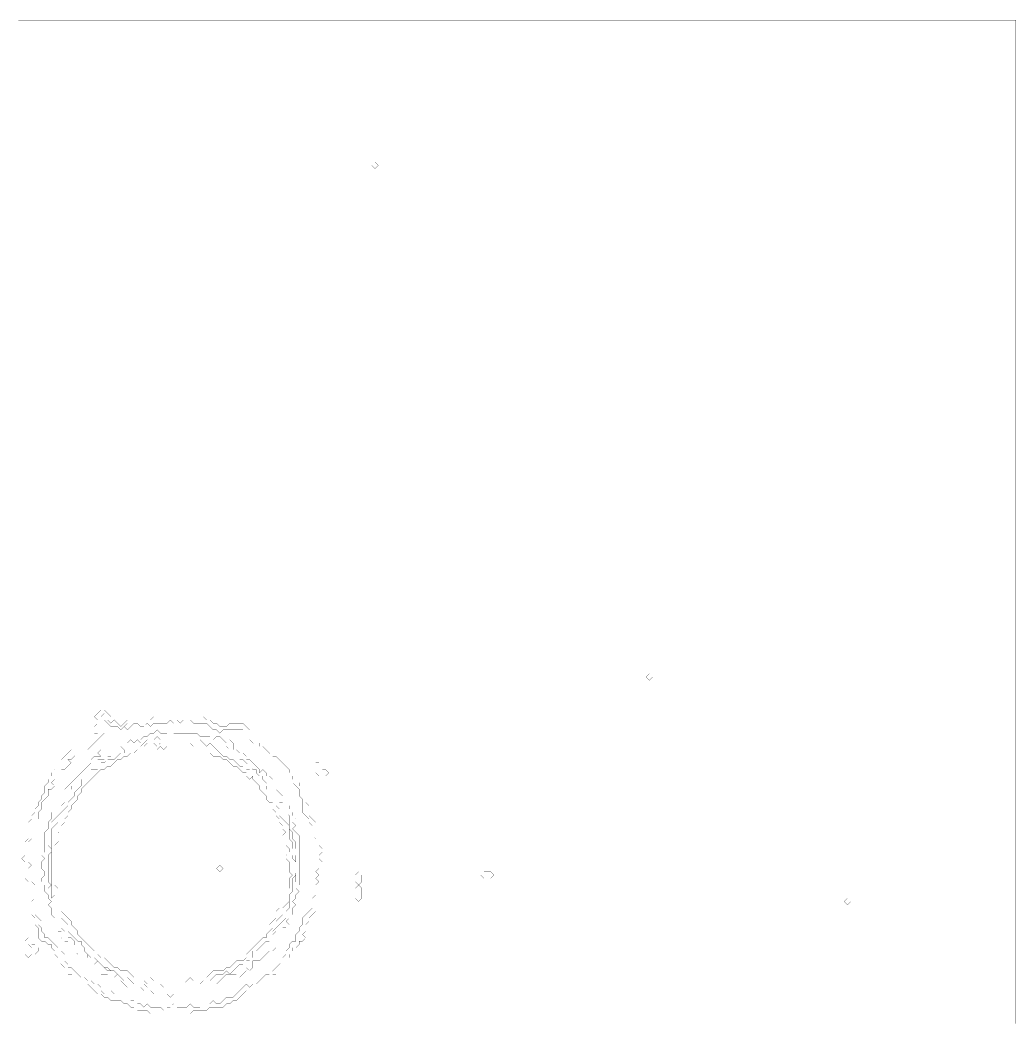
# Model space of a CAD drawing. Header units: metres. Extents: x 0 to 4914, y -4914 to 0.
# Drawn here: x 2014 to 4914, y -2918 to 0 of the extents above; entities that cross this region are included whole.
import ezdxf

# ---------------------------------------------------------------- set-up
doc = ezdxf.new("R2010")
doc.units = ezdxf.units.M
for name, color, linetype in [('conductor', 1, 'Continuous'), ('dielectric', 8, 'Continuous'), ('substrate', 5, 'Continuous')]:
    doc.layers.add(name, color=color, linetype=linetype)

msp = doc.modelspace()

# ---------------------------------------------------------------- linework, layer by layer
at = {"layer": 'conductor', "const_width": 0.5}
for points in [[(2259.6, -2019.2), (2250, -2028.8), (2250, -2038.4), (2250, -2048), (2250, -2057.7), (2250, -2067.3), (2259.6, -2076.9), (2250, -2086.5), (2240.3, -2096.1), (2230.7, -2105.7), (2221.1, -2115.4), (2211.5, -2125), (2201.9, -2125), (2192.3, -2125), (2182.7, -2134.6), (2173, -2144.2), (2163.4, -2153.8), (2153.8, -2153.8), (2163.4, -2163.4), (2153.8, -2173), (2144.2, -2182.7), (2134.6, -2182.7), (2125, -2192.3), (2115.4, -2201.9), (2115.4, -2211.5), (2105.7, -2221.1), (2115.4, -2230.7), (2105.7, -2240.3), (2096.1, -2240.3), (2096.1, -2250), (2096.1, -2259.6), (2086.5, -2269.2), (2076.9, -2278.8), (2076.9, -2288.4), (2076.9, -2298), (2067.3, -2307.7), (2067.3, -2317.3), (2067.3, -2326.9), (2057.7, -2336.5), (2057.7, -2346.1), (2048, -2355.7), (2048, -2365.3), (2048, -2375), (2048, -2384.6), (2038.4, -2394.2), (2038.4, -2403.8), (2038.4, -2413.4), (2038.4, -2423), (2038.4, -2432.7), (2038.4, -2442.3), (2038.4, -2451.9), (2048, -2461.5), (2038.4, -2471.1), (2048, -2480.7), (2048, -2490.3), (2048, -2500), (2048, -2509.6), (2057.7, -2519.2), (2057.7, -2528.8), (2057.7, -2538.4), (2057.7, -2548), (2057.7, -2557.7), (2048, -2567.3), (2048, -2576.9), (2057.7, -2586.5), (2057.7, -2596.1), (2057.7, -2605.7), (2067.3, -2615.3), (2076.9, -2625), (2067.3, -2634.6), (2076.9, -2644.2), (2076.9, -2653.8), (2086.5, -2663.4), (2086.5, -2673), (2096.1, -2673), (2105.7, -2682.7), (2115.4, -2692.3), (2125, -2701.9), (2125, -2711.5), (2134.6, -2711.5), (2144.2, -2721.1), (2144.2, -2730.7), (2144.2, -2740.3), (2153.8, -2750), (2153.8, -2759.6), (2163.4, -2759.6), (2173, -2769.2), (2182.7, -2778.8), (2192.3, -2788.4), (2201.9, -2788.4), (2211.5, -2798), (2221.1, -2798), (2230.7, -2807.6), (2240.3, -2807.6), (2250, -2817.3), (2250, -2826.9), (2259.6, -2836.5), (2269.2, -2836.5), (2278.8, -2826.9), (2288.4, -2836.5), (2298, -2836.5), (2307.7, -2836.5), (2317.3, -2836.5), (2326.9, -2846.1), (2336.5, -2855.7), (2346.1, -2855.7), (2355.7, -2865.3), (2365.3, -2865.3), (2375, -2875), (2384.6, -2865.3), (2394.2, -2875), (2403.8, -2875), (2413.4, -2875), (2423, -2875), (2432.7, -2884.6), (2442.3, -2875), (2451.9, -2875), (2461.5, -2865.3), (2471.1, -2875), (2480.7, -2875), (2490.3, -2875), (2500, -2875), (2509.6, -2865.3), (2519.2, -2875), (2528.8, -2875), (2538.4, -2875), (2548, -2865.3), (2557.7, -2875), (2567.3, -2865.3), (2576.9, -2855.7), (2586.5, -2865.3), (2596.1, -2865.3), (2605.7, -2855.7), (2615.3, -2846.1), (2625, -2846.1), (2634.6, -2846.1), (2644.2, -2836.5), (2653.8, -2826.9), (2663.4, -2817.3), (2673, -2807.6), (2682.7, -2817.3), (2692.3, -2807.6), (2701.9, -2807.6), (2711.5, -2798), (2721.1, -2788.4), (2730.7, -2778.8), (2740.3, -2778.8), (2750, -2769.2), (2759.6, -2759.6), (2769.2, -2750), (2778.8, -2740.3), (2778.8, -2730.7), (2788.4, -2721.1), (2788.4, -2711.5), (2798, -2701.9), (2798, -2692.3), (2807.6, -2682.7), (2817.3, -2682.7), (2817.3, -2673), (2817.3, -2663.4), (2826.9, -2653.8), (2826.9, -2644.2), (2836.5, -2634.6), (2836.5, -2625), (2836.5, -2615.3), (2846.1, -2605.7), (2855.7, -2596.1), (2865.3, -2586.5), (2865.3, -2576.9), (2865.3, -2567.3), (2865.3, -2557.7), (2875, -2548), (2875, -2538.4), (2875, -2528.8), (2875, -2519.2), (2884.6, -2509.6), (2875, -2500), (2884.6, -2490.3), (2875, -2480.7), (2884.6, -2471.1), (2875, -2461.5), (2875, -2451.9), (2875, -2442.3), (2875, -2432.7), (2875, -2423), (2875, -2413.4), (2875, -2403.8), (2875, -2394.2), (2875, -2384.6), (2865.3, -2375), (2865.3, -2365.3), (2865.3, -2355.7), (2865.3, -2346.1), (2855.7, -2336.5), (2855.7, -2326.9), (2846.1, -2317.3), (2836.5, -2307.7), (2836.5, -2298), (2836.5, -2288.4), (2836.5, -2278.8), (2836.5, -2269.2), (2826.9, -2259.6), (2826.9, -2250), (2826.9, -2240.3), (2817.3, -2230.7), (2807.6, -2221.1), (2798, -2211.5), (2788.4, -2201.9), (2788.4, -2192.3), (2778.8, -2182.7), (2769.2, -2173), (2759.6, -2163.4), (2750, -2153.8), (2740.3, -2144.2), (2730.7, -2134.6), (2721.1, -2125), (2711.5, -2125), (2701.9, -2115.4), (2692.3, -2105.7), (2682.7, -2096.1), (2673, -2086.5), (2673, -2076.9), (2663.4, -2067.3), (2653.8, -2067.3), (2644.2, -2067.3), (2634.6, -2067.3), (2625, -2067.3), (2615.3, -2067.3), (2605.7, -2067.3), (2596.1, -2076.9), (2586.5, -2067.3), (2576.9, -2067.3), (2567.3, -2057.7), (2557.7, -2048), (2548, -2048), (2538.4, -2048), (2528.8, -2048), (2519.2, -2048), (2509.6, -2038.4), (2500, -2038.4), (2490.3, -2038.4), (2480.7, -2048), (2471.1, -2038.4), (2461.5, -2048), (2451.9, -2038.4), (2442.3, -2048), (2432.7, -2048), (2423, -2048), (2413.4, -2048), (2403.8, -2048), (2394.2, -2057.7), (2384.6, -2048), (2375, -2057.7), (2365.3, -2057.7), (2355.7, -2048), (2346.1, -2048), (2336.5, -2057.7), (2326.9, -2048), (2317.3, -2057.7), (2307.7, -2067.3), (2298, -2057.7), (2288.4, -2057.7), (2278.8, -2057.7), (2269.2, -2048), (2259.6, -2038.4), (2259.6, -2028.8)], [(2403.8, -2076.9), (2413.4, -2067.3), (2423, -2076.9), (2432.7, -2076.9), (2442.3, -2076.9), (2451.9, -2067.3), (2461.5, -2076.9), (2471.1, -2076.9), (2480.7, -2076.9), (2490.3, -2076.9), (2500, -2076.9), (2509.6, -2076.9), (2519.2, -2076.9), (2528.8, -2076.9), (2538.4, -2086.5), (2548, -2086.5), (2557.7, -2086.5), (2567.3, -2086.5), (2576.9, -2096.1), (2586.5, -2105.7), (2576.9, -2096.1), (2586.5, -2086.5), (2596.1, -2086.5), (2605.7, -2096.1), (2615.3, -2105.7), (2625, -2096.1), (2634.6, -2105.7), (2634.6, -2115.4), (2634.6, -2125), (2644.2, -2125), (2653.8, -2134.6), (2663.4, -2134.6), (2673, -2144.2), (2673, -2153.8), (2682.7, -2153.8), (2692.3, -2163.4), (2701.9, -2173), (2711.5, -2182.7), (2711.5, -2192.3), (2721.1, -2182.7), (2730.7, -2192.3), (2730.7, -2201.9), (2740.3, -2201.9), (2750, -2211.5), (2750, -2221.1), (2750, -2230.7), (2759.6, -2240.3), (2769.2, -2250), (2778.8, -2259.6), (2778.8, -2269.2), (2788.4, -2278.8), (2798, -2288.4), (2798, -2298), (2807.6, -2307.7), (2807.6, -2317.3), (2817.3, -2326.9), (2807.6, -2336.5), (2817.3, -2346.1), (2807.6, -2355.7), (2817.3, -2365.3), (2826.9, -2375), (2826.9, -2384.6), (2826.9, -2394.2), (2826.9, -2403.8), (2826.9, -2413.4), (2826.9, -2423), (2826.9, -2432.7), (2826.9, -2442.3), (2826.9, -2451.9), (2826.9, -2461.5), (2826.9, -2471.1), (2826.9, -2480.7), (2826.9, -2490.3), (2826.9, -2500), (2826.9, -2509.6), (2826.9, -2519.2), (2817.3, -2528.8), (2826.9, -2538.4), (2817.3, -2548), (2817.3, -2557.7), (2807.6, -2567.3), (2817.3, -2576.9), (2807.6, -2586.5), (2807.6, -2596.1), (2807.6, -2605.7), (2798, -2615.3), (2788.4, -2625), (2798, -2634.6), (2788.4, -2644.2), (2778.8, -2644.2), (2778.8, -2653.8), (2769.2, -2663.4), (2759.6, -2673), (2759.6, -2682.7), (2759.6, -2692.3), (2759.6, -2701.9), (2750, -2711.5), (2740.3, -2711.5), (2730.7, -2721.1), (2721.1, -2730.7), (2711.5, -2740.3), (2701.9, -2740.3), (2692.3, -2740.3), (2692.3, -2750), (2692.3, -2759.6), (2682.7, -2769.2), (2673, -2759.6), (2673, -2769.2), (2663.4, -2778.8), (2653.8, -2788.4), (2644.2, -2788.4), (2634.6, -2788.4), (2625, -2798), (2615.3, -2798), (2605.7, -2807.6), (2596.1, -2817.3), (2586.5, -2826.9), (2576.9, -2826.9), (2567.3, -2826.9), (2557.7, -2826.9), (2548, -2826.9), (2538.4, -2826.9), (2528.8, -2826.9), (2519.2, -2826.9), (2509.6, -2826.9), (2500, -2826.9), (2490.3, -2826.9), (2480.7, -2826.9), (2471.1, -2826.9), (2461.5, -2826.9), (2461.5, -2836.5), (2451.9, -2846.1), (2442.3, -2836.5), (2432.7, -2836.5), (2423, -2836.5), (2413.4, -2836.5), (2403.8, -2836.5), (2394.2, -2826.9), (2384.6, -2826.9), (2375, -2826.9), (2365.3, -2817.3), (2355.7, -2817.3), (2346.1, -2817.3), (2336.5, -2817.3), (2326.9, -2817.3), (2317.3, -2807.6), (2307.7, -2798), (2298, -2807.6), (2288.4, -2798), (2278.8, -2788.4), (2269.2, -2778.8), (2259.6, -2778.8), (2250, -2778.8), (2240.3, -2769.2), (2230.7, -2759.6), (2221.1, -2750), (2211.5, -2740.3), (2201.9, -2730.7), (2192.3, -2721.1), (2182.7, -2721.1), (2173, -2711.5), (2163.4, -2701.9), (2153.8, -2692.3), (2153.8, -2682.7), (2144.2, -2682.7), (2134.6, -2673), (2134.6, -2663.4), (2134.6, -2653.8), (2125, -2653.8), (2115.4, -2644.2), (2115.4, -2634.6), (2115.4, -2625), (2115.4, -2615.3), (2105.7, -2605.7), (2105.7, -2596.1), (2105.7, -2586.5), (2096.1, -2576.9), (2105.7, -2567.3), (2096.1, -2557.7), (2096.1, -2548), (2086.5, -2538.4), (2086.5, -2528.8), (2086.5, -2519.2), (2076.9, -2509.6), (2076.9, -2500), (2086.5, -2490.3), (2086.5, -2480.7), (2076.9, -2471.1), (2076.9, -2461.5), (2076.9, -2451.9), (2086.5, -2442.3), (2076.9, -2432.7), (2086.5, -2423), (2086.5, -2413.4), (2086.5, -2403.8), (2086.5, -2394.2), (2086.5, -2384.6), (2086.5, -2375), (2086.5, -2365.3), (2096.1, -2355.7), (2096.1, -2346.1), (2096.1, -2336.5), (2105.7, -2326.9), (2105.7, -2317.3), (2105.7, -2307.7), (2115.4, -2298), (2125, -2288.4), (2125, -2278.8), (2125, -2269.2), (2134.6, -2259.6), (2144.2, -2250), (2144.2, -2240.3), (2153.8, -2230.7), (2163.4, -2221.1), (2173, -2211.5), (2182.7, -2201.9), (2192.3, -2192.3), (2201.9, -2182.7), (2211.5, -2173), (2221.1, -2163.4), (2221.1, -2153.8), (2230.7, -2144.2), (2240.3, -2144.2), (2250, -2144.2), (2240.3, -2134.6), (2250, -2125), (2259.6, -2125), (2269.2, -2125), (2278.8, -2125), (2288.4, -2115.4), (2298, -2105.7), (2307.7, -2105.7), (2317.3, -2105.7), (2326.9, -2105.7), (2336.5, -2096.1), (2346.1, -2105.7), (2355.7, -2096.1), (2365.3, -2105.7), (2365.3, -2096.1), (2375, -2086.5), (2384.6, -2086.5), (2394.2, -2076.9)], [(2317.3, -2057.7), (2326.9, -2048), (2336.5, -2057.7), (2326.9, -2067.3)], [(2423, -2115.4), (2413.4, -2125), (2403.8, -2125), (2394.2, -2125), (2384.6, -2125), (2375, -2125), (2365.3, -2125), (2355.7, -2125), (2346.1, -2134.6), (2336.5, -2134.6), (2326.9, -2144.2), (2317.3, -2144.2), (2307.7, -2153.8), (2298, -2153.8), (2288.4, -2163.4), (2278.8, -2173), (2269.2, -2173), (2259.6, -2182.7), (2250, -2182.7), (2240.3, -2192.3), (2230.7, -2201.9), (2221.1, -2211.5), (2211.5, -2221.1), (2201.9, -2230.7), (2192.3, -2240.3), (2192.3, -2250), (2182.7, -2259.6), (2182.7, -2269.2), (2173, -2278.8), (2163.4, -2288.4), (2163.4, -2298), (2153.8, -2307.7), (2153.8, -2317.3), (2144.2, -2326.9), (2144.2, -2336.5), (2134.6, -2346.1), (2134.6, -2355.7), (2125, -2365.3), (2134.6, -2375), (2134.6, -2384.6), (2125, -2394.2), (2115.4, -2403.8), (2115.4, -2413.4), (2115.4, -2423), (2115.4, -2432.7), (2115.4, -2442.3), (2115.4, -2451.9), (2115.4, -2461.5), (2115.4, -2471.1), (2115.4, -2480.7), (2115.4, -2490.3), (2115.4, -2500), (2115.4, -2509.6), (2115.4, -2519.2), (2125, -2528.8), (2125, -2538.4), (2125, -2548), (2125, -2557.7), (2125, -2567.3), (2134.6, -2576.9), (2134.6, -2586.5), (2134.6, -2596.1), (2144.2, -2605.7), (2153.8, -2615.3), (2163.4, -2625), (2163.4, -2634.6), (2173, -2644.2), (2182.7, -2653.8), (2182.7, -2663.4), (2192.3, -2673), (2201.9, -2682.7), (2211.5, -2692.3), (2221.1, -2701.9), (2230.7, -2711.5), (2230.7, -2721.1), (2240.3, -2721.1), (2250, -2730.7), (2259.6, -2730.7), (2269.2, -2740.3), (2278.8, -2750), (2288.4, -2759.6), (2298, -2759.6), (2307.7, -2769.2), (2317.3, -2769.2), (2326.9, -2769.2), (2336.5, -2778.8), (2346.1, -2788.4), (2355.7, -2788.4), (2365.3, -2788.4), (2375, -2788.4), (2384.6, -2788.4), (2394.2, -2788.4), (2403.8, -2798), (2413.4, -2798), (2423, -2798), (2432.7, -2798), (2442.3, -2798), (2451.9, -2798), (2461.5, -2798), (2471.1, -2798), (2480.7, -2798), (2490.3, -2807.6), (2500, -2798), (2509.6, -2788.4), (2519.2, -2798), (2528.8, -2798), (2538.4, -2788.4), (2548, -2788.4), (2557.7, -2788.4), (2567.3, -2778.8), (2576.9, -2769.2), (2586.5, -2769.2), (2596.1, -2769.2), (2605.7, -2769.2), (2615.3, -2759.6), (2625, -2759.6), (2634.6, -2750), (2644.2, -2740.3), (2653.8, -2740.3), (2663.4, -2740.3), (2673, -2730.7), (2673, -2721.1), (2682.7, -2711.5), (2692.3, -2701.9), (2701.9, -2692.3), (2711.5, -2682.7), (2721.1, -2673), (2730.7, -2673), (2730.7, -2663.4), (2740.3, -2653.8), (2750, -2644.2), (2740.3, -2634.6), (2750, -2625), (2759.6, -2615.3), (2759.6, -2605.7), (2759.6, -2596.1), (2769.2, -2586.5), (2769.2, -2576.9), (2778.8, -2567.3), (2778.8, -2557.7), (2788.4, -2548), (2788.4, -2538.4), (2798, -2528.8), (2798, -2519.2), (2798, -2509.6), (2798, -2500), (2807.6, -2490.3), (2798, -2480.7), (2798, -2471.1), (2798, -2461.5), (2798, -2451.9), (2788.4, -2442.3), (2788.4, -2432.7), (2798, -2423), (2798, -2413.4), (2788.4, -2403.8), (2788.4, -2394.2), (2788.4, -2384.6), (2778.8, -2375), (2788.4, -2365.3), (2778.8, -2355.7), (2778.8, -2346.1), (2769.2, -2336.5), (2769.2, -2326.9), (2759.6, -2317.3), (2759.6, -2307.7), (2750, -2298), (2750, -2288.4), (2750, -2278.8), (2740.3, -2278.8), (2730.7, -2269.2), (2730.7, -2259.6), (2721.1, -2250), (2711.5, -2240.3), (2711.5, -2230.7), (2701.9, -2221.1), (2692.3, -2211.5), (2692.3, -2201.9), (2682.7, -2211.5), (2673, -2201.9), (2673, -2192.3), (2663.4, -2192.3), (2653.8, -2182.7), (2644.2, -2173), (2634.6, -2173), (2625, -2163.4), (2615.3, -2153.8), (2605.7, -2153.8), (2596.1, -2144.2), (2586.5, -2144.2), (2576.9, -2144.2), (2567.3, -2134.6), (2557.7, -2134.6), (2548, -2134.6), (2538.4, -2134.6), (2528.8, -2134.6), (2519.2, -2125), (2509.6, -2125), (2500, -2125), (2490.3, -2115.4), (2480.7, -2115.4), (2471.1, -2115.4), (2461.5, -2115.4), (2451.9, -2115.4), (2442.3, -2115.4), (2432.7, -2125)], [(2586.5, -2471.1), (2596.1, -2461.5), (2605.7, -2471.1), (2596.1, -2480.7)], [(3374.9, -2490.3)], [(2038.4, -2673)], [(2038.4, -2692.3), (2048, -2701.9), (2048, -2711.5), (2048, -2701.9)]]:
    msp.add_lwpolyline(points, close=True, dxfattribs=at)
at = {"layer": 'dielectric', "const_width": 0.5}
msp.add_lwpolyline([(2038.4, -2673)], close=True, dxfattribs=at)
at = {"layer": 'substrate', "const_width": 0.5}
msp.add_lwpolyline([(4913.4, -2923), (4913.4, -2913.4), (4913.4, -2903.8), (4913.4, -2894.2), (4913.4, -2884.6), (4913.4, -2875), (4913.4, -2865.3), (4913.4, -2855.7), (4913.4, -2846.1), (4913.4, -2836.5), (4913.4, -2826.9), (4913.4, -2817.3), (4913.4, -2807.6), (4913.4, -2798), (4913.4, -2788.4), (4913.4, -2778.8), (4913.4, -2769.2), (4913.4, -2759.6), (4913.4, -2750), (4913.4, -2740.3), (4913.4, -2730.7), (4913.4, -2721.1), (4913.4, -2711.5), (4913.4, -2701.9), (4913.4, -2692.3), (4913.4, -2682.7), (4913.4, -2673), (4913.4, -2663.4), (4913.4, -2653.8), (4913.4, -2644.2), (4913.4, -2634.6), (4913.4, -2625), (4913.4, -2615.3), (4913.4, -2605.7), (4913.4, -2596.1), (4913.4, -2586.5), (4913.4, -2576.9), (4913.4, -2567.3), (4913.4, -2557.7), (4913.4, -2548), (4913.4, -2538.4), (4913.4, -2528.8), (4913.4, -2519.2), (4913.4, -2509.6), (4913.4, -2500), (4913.4, -2490.3), (4913.4, -2480.7), (4913.4, -2471.1), (4913.4, -2461.5), (4913.4, -2451.9), (4913.4, -2442.3), (4913.4, -2432.7), (4913.4, -2423), (4913.4, -2413.4), (4913.4, -2403.8), (4913.4, -2394.2), (4913.4, -2384.6), (4913.4, -2375), (4913.4, -2365.3), (4913.4, -2355.7), (4913.4, -2346.1), (4913.4, -2336.5), (4913.4, -2326.9), (4913.4, -2317.3), (4913.4, -2307.7), (4913.4, -2298), (4913.4, -2288.4), (4913.4, -2278.8), (4913.4, -2269.2), (4913.4, -2259.6), (4913.4, -2250), (4913.4, -2240.3), (4913.4, -2230.7), (4913.4, -2221.1), (4913.4, -2211.5), (4913.4, -2201.9), (4913.4, -2192.3), (4913.4, -2182.7), (4913.4, -2173), (4913.4, -2163.4), (4913.4, -2153.8), (4913.4, -2144.2), (4913.4, -2134.6), (4913.4, -2125), (4913.4, -2115.4), (4913.4, -2105.7), (4913.4, -2096.1), (4913.4, -2086.5), (4913.4, -2076.9), (4913.4, -2067.3), (4913.4, -2057.7), (4913.4, -2048), (4913.4, -2038.4), (4913.4, -2028.8), (4913.4, -2019.2), (4913.4, -2009.6), (4913.4, -2000), (4913.4, -1990.4), (4913.4, -1980.7), (4913.4, -1971.1), (4913.4, -1961.5), (4913.4, -1951.9), (4913.4, -1942.3), (4913.4, -1932.7), (4913.4, -1923), (4913.4, -1913.4), (4913.4, -1903.8), (4913.4, -1894.2), (4913.4, -1884.6), (4913.4, -1875), (4913.4, -1865.4), (4913.4, -1855.7), (4913.4, -1846.1), (4913.4, -1836.5), (4913.4, -1826.9), (4913.4, -1817.3), (4913.4, -1807.7), (4913.4, -1798), (4913.4, -1788.4), (4913.4, -1778.8), (4913.4, -1769.2), (4913.4, -1759.6), (4913.4, -1750), (4913.4, -1740.4), (4913.4, -1730.7), (4913.4, -1721.1), (4913.4, -1711.5), (4913.4, -1701.9), (4913.4, -1692.3), (4913.4, -1682.7), (4913.4, -1673.1), (4913.4, -1663.4), (4913.4, -1653.8), (4913.4, -1644.2), (4913.4, -1634.6), (4913.4, -1625), (4913.4, -1615.4), (4913.4, -1605.7), (4913.4, -1596.1), (4913.4, -1586.5), (4913.4, -1576.9), (4913.4, -1567.3), (4913.4, -1557.7), (4913.4, -1548.1), (4913.4, -1538.4), (4913.4, -1528.8), (4913.4, -1519.2), (4913.4, -1509.6), (4913.4, -1500), (4913.4, -1490.4), (4913.4, -1480.7), (4913.4, -1471.1), (4913.4, -1461.5), (4913.4, -1451.9), (4913.4, -1442.3), (4913.4, -1432.7), (4913.4, -1423.1), (4913.4, -1413.4), (4913.4, -1403.8), (4913.4, -1394.2), (4913.4, -1384.6), (4913.4, -1375), (4913.4, -1365.4), (4913.4, -1355.7), (4913.4, -1346.1), (4913.4, -1336.5), (4913.4, -1326.9), (4913.4, -1317.3), (4913.4, -1307.7), (4913.4, -1298.1), (4913.4, -1288.4), (4913.4, -1278.8), (4913.4, -1269.2), (4913.4, -1259.6), (4913.4, -1250), (4913.4, -1240.4), (4913.4, -1230.8), (4913.4, -1221.1), (4913.4, -1211.5), (4913.4, -1201.9), (4913.4, -1192.3), (4913.4, -1182.7), (4913.4, -1173.1), (4913.4, -1163.4), (4913.4, -1153.8), (4913.4, -1144.2), (4913.4, -1134.6), (4913.4, -1125), (4913.4, -1115.4), (4913.4, -1105.8), (4913.4, -1096.1), (4913.4, -1086.5), (4913.4, -1076.9), (4913.4, -1067.3), (4913.4, -1057.7), (4913.4, -1048.1), (4913.4, -1038.4), (4913.4, -1028.8), (4913.4, -1019.2), (4913.4, -1009.6), (4913.4, -1000), (4913.4, -990.4), (4913.4, -980.8), (4913.4, -971.1), (4913.4, -961.5), (4913.4, -951.9), (4913.4, -942.3), (4913.4, -932.7), (4913.4, -923.1), (4913.4, -913.4), (4913.4, -903.8), (4913.4, -894.2), (4913.4, -884.6), (4913.4, -875), (4913.4, -865.4), (4913.4, -855.8), (4913.4, -846.1), (4913.4, -836.5), (4913.4, -826.9), (4913.4, -817.3), (4913.4, -807.7), (4913.4, -798.1), (4913.4, -788.4), (4913.4, -778.8), (4913.4, -769.2), (4913.4, -759.6), (4913.4, -750), (4913.4, -740.4), (4913.4, -730.8), (4913.4, -721.1), (4913.4, -711.5), (4913.4, -701.9), (4913.4, -692.3), (4913.4, -682.7), (4913.4, -673.1), (4913.4, -663.5), (4913.4, -653.8), (4913.4, -644.2), (4913.4, -634.6), (4913.4, -625), (4913.4, -615.4), (4913.4, -605.8), (4913.4, -596.1), (4913.4, -586.5), (4913.4, -576.9), (4913.4, -567.3), (4913.4, -557.7), (4913.4, -548.1), (4913.4, -538.5), (4913.4, -528.8), (4913.4, -519.2), (4913.4, -509.6), (4913.4, -500), (4913.4, -490.4), (4913.4, -480.8), (4913.4, -471.1), (4913.4, -461.5), (4913.4, -451.9), (4913.4, -442.3), (4913.4, -432.7), (4913.4, -423.1), (4913.4, -413.5), (4913.4, -403.8), (4913.4, -394.2), (4913.4, -384.6), (4913.4, -375), (4913.4, -365.4), (4913.4, -355.8), (4913.4, -346.1), (4913.4, -336.5), (4913.4, -326.9), (4913.4, -317.3), (4913.4, -307.7), (4913.4, -298.1), (4913.4, -288.5), (4913.4, -278.8), (4913.4, -269.2), (4913.4, -259.6), (4913.4, -250), (4913.4, -240.4), (4913.4, -230.8), (4913.4, -221.2), (4913.4, -211.5), (4913.4, -201.9), (4913.4, -192.3), (4913.4, -182.7), (4913.4, -173.1), (4913.4, -163.5), (4913.4, -153.8), (4913.4, -144.2), (4913.4, -134.6), (4913.4, -125), (4913.4, -115.4), (4913.4, -105.8), (4913.4, -96.2), (4913.4, -86.5), (4913.4, -76.9), (4913.4, -67.3), (4913.4, -57.7), (4913.4, -48.1), (4913.4, -38.5), (4913.4, -28.8), (4913.4, -19.2), (4913.4, -9.6), (4913.4, 0), (4903.8, 0), (4894.2, 0), (4884.5, 0), (4874.9, 0), (4865.3, 0), (4855.7, 0), (4846.1, 0), (4836.5, 0), (4826.8, 0), (4817.2, 0), (4807.6, 0), (4798, 0), (4788.4, 0), (4778.8, 0), (4769.2, 0), (4759.5, 0), (4749.9, 0), (4740.3, 0), (4730.7, 0), (4721.1, 0), (4711.5, 0), (4701.8, 0), (4692.2, 0), (4682.6, 0), (4673, 0), (4663.4, 0), (4653.8, 0), (4644.2, 0), (4634.5, 0), (4624.9, 0), (4615.3, 0), (4605.7, 0), (4596.1, 0), (4586.5, 0), (4576.9, 0), (4567.2, 0), (4557.6, 0), (4548, 0), (4538.4, 0), (4528.8, 0), (4519.2, 0), (4509.5, 0), (4499.9, 0), (4490.3, 0), (4480.7, 0), (4471.1, 0), (4461.5, 0), (4451.9, 0), (4442.2, 0), (4432.6, 0), (4423, 0), (4413.4, 0), (4403.8, 0), (4394.2, 0), (4384.5, 0), (4374.9, 0), (4365.3, 0), (4355.7, 0), (4346.1, 0), (4336.5, 0), (4326.9, 0), (4317.2, 0), (4307.6, 0), (4298, 0), (4288.4, 0), (4278.8, 0), (4269.2, 0), (4259.5, 0), (4249.9, 0), (4240.3, 0), (4230.7, 0), (4221.1, 0), (4211.5, 0), (4201.9, 0), (4192.2, 0), (4182.6, 0), (4173, 0), (4163.4, 0), (4153.8, 0), (4144.2, 0), (4134.6, 0), (4124.9, 0), (4115.3, 0), (4105.7, 0), (4096.1, 0), (4086.5, 0), (4076.9, 0), (4067.2, 0), (4057.6, 0), (4048, 0), (4038.4, 0), (4028.8, 0), (4019.2, 0), (4009.6, 0), (3999.9, 0), (3990.3, 0), (3980.7, 0), (3971.1, 0), (3961.5, 0), (3951.9, 0), (3942.2, 0), (3932.6, 0), (3923, 0), (3913.4, 0), (3903.8, 0), (3894.2, 0), (3884.6, 0), (3874.9, 0), (3865.3, 0), (3855.7, 0), (3846.1, 0), (3836.5, 0), (3826.9, 0), (3817.2, 0), (3807.6, 0), (3798, 0), (3788.4, 0), (3778.8, 0), (3769.2, 0), (3759.6, 0), (3749.9, 0), (3740.3, 0), (3730.7, 0), (3721.1, 0), (3711.5, 0), (3701.9, 0), (3692.2, 0), (3682.6, 0), (3673, 0), (3663.4, 0), (3653.8, 0), (3644.2, 0), (3634.6, 0), (3624.9, 0), (3615.3, 0), (3605.7, 0), (3596.1, 0), (3586.5, 0), (3576.9, 0), (3567.3, 0), (3557.6, 0), (3548, 0), (3538.4, 0), (3528.8, 0), (3519.2, 0), (3509.6, 0), (3499.9, 0), (3490.3, 0), (3480.7, 0), (3471.1, 0), (3461.5, 0), (3451.9, 0), (3442.3, 0), (3432.6, 0), (3423, 0), (3413.4, 0), (3403.8, 0), (3394.2, 0), (3384.6, 0), (3374.9, 0), (3365.3, 0), (3355.7, 0), (3346.1, 0), (3336.5, 0), (3326.9, 0), (3317.3, 0), (3307.6, 0), (3298, 0), (3288.4, 0), (3278.8, 0), (3269.2, 0), (3259.6, 0), (3249.9, 0), (3240.3, 0), (3230.7, 0), (3221.1, 0), (3211.5, 0), (3201.9, 0), (3192.3, 0), (3182.6, 0), (3173, 0), (3163.4, 0), (3153.8, 0), (3144.2, 0), (3134.6, 0), (3125, 0), (3115.3, 0), (3105.7, 0), (3096.1, 0), (3086.5, 0), (3076.9, 0), (3067.3, 0), (3057.6, 0), (3048, 0), (3038.4, 0), (3028.8, 0), (3019.2, 0), (3009.6, 0), (3000, 0), (2990.3, 0), (2980.7, 0), (2971.1, 0), (2961.5, 0), (2951.9, 0), (2942.3, 0), (2932.6, 0), (2923, 0), (2913.4, 0), (2903.8, 0), (2894.2, 0), (2884.6, 0), (2875, 0), (2865.3, 0), (2855.7, 0), (2846.1, 0), (2836.5, 0), (2826.9, 0), (2817.3, 0), (2807.6, 0), (2798, 0), (2788.4, 0), (2778.8, 0), (2769.2, 0), (2759.6, 0), (2750, 0), (2740.3, 0), (2730.7, 0), (2721.1, 0), (2711.5, 0), (2701.9, 0), (2692.3, 0), (2682.7, 0), (2673, 0), (2663.4, 0), (2653.8, 0), (2644.2, 0), (2634.6, 0), (2625, 0), (2615.3, 0), (2605.7, 0), (2596.1, 0), (2586.5, 0), (2576.9, 0), (2567.3, 0), (2557.7, 0), (2548, 0), (2538.4, 0), (2528.8, 0), (2519.2, 0), (2509.6, 0), (2500, 0), (2490.3, 0), (2480.7, 0), (2471.1, 0), (2461.5, 0), (2451.9, 0), (2442.3, 0), (2432.7, 0), (2423, 0), (2413.4, 0), (2403.8, 0), (2394.2, 0), (2384.6, 0), (2375, 0), (2365.3, 0), (2355.7, 0), (2346.1, 0), (2336.5, 0), (2326.9, 0), (2317.3, 0), (2307.7, 0), (2298, 0), (2288.4, 0), (2278.8, 0), (2269.2, 0), (2259.6, 0), (2250, 0), (2240.3, 0), (2230.7, 0), (2221.1, 0), (2211.5, 0), (2201.9, 0), (2192.3, 0), (2182.7, 0), (2173, 0), (2163.4, 0), (2153.8, 0), (2144.2, 0), (2134.6, 0), (2125, 0), (2115.4, 0), (2105.7, 0), (2096.1, 0), (2086.5, 0), (2076.9, 0), (2067.3, 0), (2057.7, 0), (2048, 0), (2038.4, 0), (2028.8, 0), (2019.2, 0), (2009.6, 0)], dxfattribs=at)
for points in [[(3038.4, -423.1), (3048, -413.5), (3057.6, -423.1), (3048, -432.7)], [(3836.5, -1913.4), (3846.1, -1903.8), (3855.7, -1913.4), (3846.1, -1923)], [(2240.3, -2019.2), (2250, -2009.6), (2259.6, -2009.6), (2269.2, -2019.2), (2278.8, -2028.8), (2269.2, -2038.4), (2278.8, -2048), (2288.4, -2038.4), (2298, -2048), (2307.7, -2057.7), (2317.3, -2048), (2326.9, -2038.4), (2336.5, -2038.4), (2346.1, -2038.4), (2355.7, -2038.4), (2365.3, -2038.4), (2375, -2038.4), (2384.6, -2038.4), (2394.2, -2038.4), (2403.8, -2028.8), (2413.4, -2028.8), (2423, -2028.8), (2432.7, -2028.8), (2442.3, -2028.8), (2451.9, -2028.8), (2461.5, -2028.8), (2471.1, -2028.8), (2480.7, -2028.8), (2490.3, -2028.8), (2500, -2028.8), (2509.6, -2028.8), (2519.2, -2028.8), (2528.8, -2028.8), (2538.4, -2028.8), (2548, -2028.8), (2557.7, -2038.4), (2567.3, -2038.4), (2576.9, -2048), (2586.5, -2048), (2596.1, -2057.7), (2605.7, -2057.7), (2615.3, -2057.7), (2625, -2048), (2634.6, -2048), (2644.2, -2048), (2653.8, -2048), (2663.4, -2048), (2673, -2057.7), (2682.7, -2067.3), (2682.7, -2076.9), (2692.3, -2086.5), (2701.9, -2096.1), (2711.5, -2105.7), (2711.5, -2115.4), (2721.1, -2115.4), (2730.7, -2125), (2740.3, -2134.6), (2750, -2144.2), (2759.6, -2144.2), (2769.2, -2153.8), (2778.8, -2163.4), (2788.4, -2173), (2798, -2182.7), (2798, -2192.3), (2807.6, -2201.9), (2807.6, -2211.5), (2817.3, -2211.5), (2826.9, -2221.1), (2826.9, -2230.7), (2836.5, -2240.3), (2846.1, -2250), (2846.1, -2259.6), (2846.1, -2269.2), (2846.1, -2278.8), (2855.7, -2288.4), (2855.7, -2298), (2855.7, -2307.7), (2855.7, -2317.3), (2865.3, -2326.9), (2875, -2336.5), (2875, -2346.1), (2875, -2355.7), (2884.6, -2365.3), (2884.6, -2375), (2884.6, -2384.6), (2884.6, -2394.2), (2884.6, -2403.8), (2894.2, -2413.4), (2894.2, -2423), (2884.6, -2432.7), (2884.6, -2442.3), (2894.2, -2451.9), (2894.2, -2461.5), (2894.2, -2471.1), (2894.2, -2480.7), (2894.2, -2490.3), (2894.2, -2500), (2894.2, -2509.6), (2894.2, -2519.2), (2894.2, -2528.8), (2894.2, -2538.4), (2884.6, -2548), (2884.6, -2557.7), (2884.6, -2567.3), (2875, -2576.9), (2875, -2586.5), (2875, -2596.1), (2865.3, -2605.7), (2855.7, -2615.3), (2855.7, -2625), (2846.1, -2634.6), (2846.1, -2644.2), (2846.1, -2653.8), (2836.5, -2663.4), (2846.1, -2673), (2836.5, -2682.7), (2826.9, -2682.7), (2826.9, -2692.3), (2817.3, -2701.9), (2807.6, -2701.9), (2807.6, -2711.5), (2798, -2721.1), (2798, -2730.7), (2788.4, -2740.3), (2788.4, -2750), (2778.8, -2759.6), (2769.2, -2769.2), (2759.6, -2778.8), (2750, -2778.8), (2740.3, -2788.4), (2730.7, -2798), (2721.1, -2798), (2711.5, -2807.6), (2701.9, -2817.3), (2692.3, -2826.9), (2682.7, -2826.9), (2673, -2826.9), (2663.4, -2836.5), (2653.8, -2846.1), (2644.2, -2855.7), (2634.6, -2855.7), (2625, -2865.3), (2615.3, -2865.3), (2605.7, -2875), (2596.1, -2875), (2586.5, -2875), (2576.9, -2875), (2567.3, -2875), (2557.7, -2884.6), (2548, -2884.6), (2538.4, -2884.6), (2528.8, -2884.6), (2519.2, -2884.6), (2509.6, -2894.2), (2500, -2894.2), (2490.3, -2894.2), (2480.7, -2894.2), (2471.1, -2894.2), (2461.5, -2894.2), (2451.9, -2894.2), (2442.3, -2894.2), (2432.7, -2894.2), (2423, -2894.2), (2413.4, -2894.2), (2403.8, -2894.2), (2394.2, -2894.2), (2384.6, -2884.6), (2375, -2884.6), (2365.3, -2884.6), (2355.7, -2884.6), (2346.1, -2875), (2336.5, -2875), (2326.9, -2865.3), (2317.3, -2865.3), (2307.7, -2855.7), (2298, -2855.7), (2288.4, -2855.7), (2278.8, -2855.7), (2269.2, -2846.1), (2259.6, -2846.1), (2250, -2836.5), (2240.3, -2836.5), (2230.7, -2826.9), (2221.1, -2817.3), (2211.5, -2807.6), (2201.9, -2807.6), (2192.3, -2798), (2182.7, -2798), (2173, -2788.4), (2163.4, -2778.8), (2153.8, -2778.8), (2144.2, -2769.2), (2144.2, -2759.6), (2134.6, -2750), (2125, -2740.3), (2125, -2730.7), (2115.4, -2721.1), (2115.4, -2711.5), (2105.7, -2701.9), (2105.7, -2692.3), (2096.1, -2692.3), (2086.5, -2682.7), (2076.9, -2682.7), (2067.3, -2673), (2067.3, -2663.4), (2067.3, -2653.8), (2067.3, -2644.2), (2057.7, -2634.6), (2057.7, -2625), (2057.7, -2615.3), (2048, -2605.7), (2048, -2596.1), (2038.4, -2586.5), (2038.4, -2576.9), (2038.4, -2567.3), (2038.4, -2557.7), (2038.4, -2548), (2038.4, -2538.4), (2038.4, -2528.8), (2038.4, -2519.2), (2038.4, -2509.6), (2028.8, -2500), (2028.8, -2490.3), (2028.8, -2480.7), (2028.8, -2471.1), (2028.8, -2461.5), (2028.8, -2451.9), (2019.2, -2442.3), (2028.8, -2432.7), (2028.8, -2423), (2028.8, -2413.4), (2028.8, -2403.8), (2028.8, -2394.2), (2038.4, -2384.6), (2038.4, -2375), (2038.4, -2365.3), (2038.4, -2355.7), (2038.4, -2346.1), (2038.4, -2336.5), (2048, -2326.9), (2048, -2317.3), (2057.7, -2307.7), (2057.7, -2298), (2067.3, -2288.4), (2067.3, -2278.8), (2076.9, -2269.2), (2076.9, -2259.6), (2086.5, -2250), (2086.5, -2240.3), (2086.5, -2230.7), (2096.1, -2221.1), (2096.1, -2211.5), (2105.7, -2201.9), (2105.7, -2192.3), (2115.4, -2182.7), (2125, -2173), (2134.6, -2163.4), (2134.6, -2153.8), (2144.2, -2144.2), (2153.8, -2134.6), (2163.4, -2125), (2173, -2125), (2182.7, -2125), (2192.3, -2115.4), (2201.9, -2105.7), (2211.5, -2105.7), (2221.1, -2105.7), (2221.1, -2096.1), (2221.1, -2086.5), (2230.7, -2076.9), (2240.3, -2076.9), (2230.7, -2067.3), (2230.7, -2057.7), (2240.3, -2048), (2240.3, -2038.4), (2230.7, -2028.8)], [(2413.4, -2086.5), (2403.8, -2096.1), (2394.2, -2096.1), (2384.6, -2096.1), (2375, -2105.7), (2365.3, -2115.4), (2375, -2115.4), (2384.6, -2105.7), (2394.2, -2105.7), (2403.8, -2105.7), (2413.4, -2115.4), (2423, -2105.7), (2432.7, -2105.7), (2442.3, -2105.7), (2451.9, -2105.7), (2461.5, -2105.7), (2471.1, -2105.7), (2480.7, -2105.7), (2490.3, -2105.7), (2500, -2105.7), (2509.6, -2105.7), (2519.2, -2115.4), (2528.8, -2115.4), (2538.4, -2115.4), (2548, -2115.4), (2557.7, -2115.4), (2567.3, -2115.4), (2576.9, -2115.4), (2586.5, -2125), (2596.1, -2134.6), (2605.7, -2144.2), (2615.3, -2144.2), (2625, -2153.8), (2634.6, -2153.8), (2644.2, -2163.4), (2653.8, -2173), (2663.4, -2173), (2673, -2182.7), (2682.7, -2182.7), (2692.3, -2192.3), (2701.9, -2201.9), (2711.5, -2211.5), (2721.1, -2221.1), (2730.7, -2230.7), (2730.7, -2240.3), (2740.3, -2250), (2750, -2259.6), (2759.6, -2269.2), (2759.6, -2278.8), (2759.6, -2288.4), (2769.2, -2298), (2769.2, -2307.7), (2769.2, -2317.3), (2778.8, -2326.9), (2788.4, -2336.5), (2798, -2346.1), (2798, -2355.7), (2798, -2365.3), (2798, -2375), (2798, -2384.6), (2807.6, -2394.2), (2807.6, -2403.8), (2807.6, -2413.4), (2817.3, -2413.4), (2817.3, -2403.8), (2817.3, -2394.2), (2807.6, -2384.6), (2807.6, -2375), (2807.6, -2365.3), (2798, -2355.7), (2798, -2346.1), (2798, -2336.5), (2798, -2326.9), (2798, -2317.3), (2788.4, -2307.7), (2788.4, -2298), (2778.8, -2288.4), (2778.8, -2278.8), (2769.2, -2278.8), (2759.6, -2269.2), (2759.6, -2259.6), (2750, -2250), (2750, -2240.3), (2740.3, -2230.7), (2730.7, -2221.1), (2721.1, -2211.5), (2721.1, -2201.9), (2711.5, -2201.9), (2701.9, -2192.3), (2701.9, -2182.7), (2692.3, -2182.7), (2682.7, -2173), (2673, -2163.4), (2663.4, -2153.8), (2653.8, -2153.8), (2644.2, -2144.2), (2634.6, -2134.6), (2625, -2125), (2615.3, -2115.4), (2605.7, -2125), (2596.1, -2115.4), (2586.5, -2115.4), (2576.9, -2115.4), (2567.3, -2105.7), (2557.7, -2115.4), (2548, -2105.7), (2538.4, -2096.1), (2528.8, -2096.1), (2519.2, -2096.1), (2509.6, -2096.1), (2500, -2096.1), (2490.3, -2096.1), (2480.7, -2096.1), (2471.1, -2096.1), (2461.5, -2096.1), (2451.9, -2096.1), (2442.3, -2096.1), (2432.7, -2096.1), (2423, -2096.1)], [(2307.7, -2115.4), (2298, -2125), (2288.4, -2134.6), (2278.8, -2144.2), (2269.2, -2144.2), (2259.6, -2153.8), (2250, -2153.8), (2240.3, -2153.8), (2240.3, -2163.4), (2230.7, -2173), (2221.1, -2182.7), (2211.5, -2192.3), (2201.9, -2201.9), (2192.3, -2211.5), (2182.7, -2221.1), (2173, -2221.1), (2163.4, -2230.7), (2163.4, -2240.3), (2153.8, -2250), (2153.8, -2259.6), (2144.2, -2269.2), (2144.2, -2278.8), (2134.6, -2288.4), (2134.6, -2298), (2134.6, -2307.7), (2125, -2317.3), (2115.4, -2326.9), (2105.7, -2336.5), (2115.4, -2346.1), (2105.7, -2355.7), (2105.7, -2365.3), (2105.7, -2375), (2105.7, -2384.6), (2105.7, -2394.2), (2096.1, -2403.8), (2105.7, -2413.4), (2105.7, -2423), (2096.1, -2432.7), (2096.1, -2442.3), (2096.1, -2451.9), (2096.1, -2461.5), (2096.1, -2471.1), (2096.1, -2480.7), (2096.1, -2490.3), (2096.1, -2500), (2096.1, -2509.6), (2105.7, -2519.2), (2096.1, -2528.8), (2105.7, -2538.4), (2105.7, -2548), (2105.7, -2557.7), (2115.4, -2548), (2105.7, -2538.4), (2105.7, -2528.8), (2105.7, -2519.2), (2105.7, -2509.6), (2105.7, -2500), (2105.7, -2490.3), (2105.7, -2480.7), (2105.7, -2471.1), (2105.7, -2461.5), (2105.7, -2451.9), (2105.7, -2442.3), (2105.7, -2432.7), (2105.7, -2423), (2105.7, -2413.4), (2105.7, -2403.8), (2105.7, -2394.2), (2115.4, -2384.6), (2115.4, -2375), (2115.4, -2365.3), (2115.4, -2355.7), (2115.4, -2346.1), (2125, -2336.5), (2125, -2326.9), (2125, -2317.3), (2134.6, -2307.7), (2144.2, -2298), (2153.8, -2288.4), (2153.8, -2278.8), (2163.4, -2269.2), (2173, -2259.6), (2173, -2250), (2182.7, -2240.3), (2192.3, -2230.7), (2192.3, -2221.1), (2192.3, -2211.5), (2201.9, -2201.9), (2211.5, -2192.3), (2221.1, -2182.7), (2230.7, -2182.7), (2240.3, -2182.7), (2240.3, -2173), (2250, -2163.4), (2259.6, -2163.4), (2269.2, -2153.8), (2278.8, -2153.8), (2288.4, -2153.8), (2298, -2144.2), (2307.7, -2134.6), (2317.3, -2134.6), (2317.3, -2125)], [(2346.1, -2115.4), (2346.1, -2125)], [(2865.3, -2173), (2875, -2163.4), (2884.6, -2163.4), (2894.2, -2173), (2894.2, -2182.7), (2903.8, -2182.7), (2913.4, -2192.3), (2903.8, -2201.9), (2894.2, -2201.9), (2884.6, -2201.9), (2875, -2192.3), (2875, -2182.7)], [(2519.2, -2269.2)], [(2509.6, -2288.4)], [(2807.6, -2432.7), (2807.6, -2442.3), (2817.3, -2451.9), (2817.3, -2442.3), (2817.3, -2432.7)], [(2817.3, -2480.7), (2817.3, -2490.3), (2807.6, -2500), (2807.6, -2509.6), (2807.6, -2519.2), (2807.6, -2528.8), (2807.6, -2538.4), (2798, -2548), (2798, -2557.7), (2798, -2567.3), (2788.4, -2576.9), (2778.8, -2586.5), (2778.8, -2596.1), (2778.8, -2605.7), (2769.2, -2615.3), (2759.6, -2625), (2759.6, -2634.6), (2759.6, -2644.2), (2750, -2653.8), (2750, -2663.4), (2750, -2673), (2740.3, -2682.7), (2730.7, -2682.7), (2721.1, -2692.3), (2711.5, -2701.9), (2701.9, -2711.5), (2692.3, -2711.5), (2692.3, -2721.1), (2692.3, -2730.7), (2682.7, -2740.3), (2673, -2740.3), (2663.4, -2750), (2653.8, -2750), (2644.2, -2759.6), (2634.6, -2769.2), (2625, -2778.8), (2615.3, -2769.2), (2605.7, -2778.8), (2596.1, -2778.8), (2586.5, -2778.8), (2576.9, -2788.4), (2567.3, -2798), (2557.7, -2798), (2548, -2798), (2538.4, -2807.6), (2528.8, -2807.6), (2519.2, -2807.6), (2528.8, -2807.6), (2538.4, -2807.6), (2548, -2807.6), (2557.7, -2807.6), (2567.3, -2807.6), (2576.9, -2807.6), (2586.5, -2807.6), (2596.1, -2798), (2605.7, -2788.4), (2615.3, -2778.8), (2625, -2778.8), (2634.6, -2778.8), (2644.2, -2778.8), (2653.8, -2769.2), (2663.4, -2759.6), (2673, -2750), (2682.7, -2740.3), (2692.3, -2730.7), (2701.9, -2730.7), (2711.5, -2721.1), (2721.1, -2711.5), (2730.7, -2701.9), (2740.3, -2692.3), (2740.3, -2682.7), (2750, -2673), (2750, -2663.4), (2759.6, -2653.8), (2759.6, -2644.2), (2769.2, -2634.6), (2778.8, -2625), (2788.4, -2615.3), (2788.4, -2605.7), (2788.4, -2596.1), (2798, -2586.5), (2798, -2576.9), (2798, -2567.3), (2798, -2557.7), (2798, -2548), (2807.6, -2538.4), (2807.6, -2528.8), (2807.6, -2519.2), (2817.3, -2509.6), (2817.3, -2500), (2817.3, -2490.3)], [(2990.3, -2490.3), (3000, -2480.7), (3009.6, -2490.3), (3009.6, -2500), (3009.6, -2509.6), (3000, -2519.2), (2990.3, -2509.6), (2990.3, -2500)], [(3355.7, -2490.3), (3365.3, -2480.7), (3374.9, -2480.7), (3384.6, -2480.7), (3394.2, -2490.3), (3384.6, -2500), (3374.9, -2500), (3365.3, -2500)], [(2990.3, -2528.8), (3000, -2519.2), (3009.6, -2528.8), (3009.6, -2538.4), (3009.6, -2548), (3009.6, -2557.7), (3000, -2567.3), (2990.3, -2557.7), (2990.3, -2548), (2990.3, -2538.4)], [(4413.4, -2567.3), (4423, -2557.7), (4432.6, -2567.3), (4423, -2576.9)], [(2115.4, -2586.5)], [(2134.6, -2605.7), (2134.6, -2615.3), (2134.6, -2625), (2134.6, -2634.6), (2134.6, -2644.2), (2144.2, -2653.8), (2144.2, -2663.4), (2153.8, -2673), (2163.4, -2673), (2173, -2682.7), (2173, -2692.3), (2182.7, -2701.9), (2192.3, -2711.5), (2201.9, -2711.5), (2211.5, -2721.1), (2211.5, -2730.7), (2221.1, -2740.3), (2230.7, -2750), (2240.3, -2740.3), (2250, -2750), (2259.6, -2759.6), (2269.2, -2769.2), (2278.8, -2769.2), (2288.4, -2769.2), (2298, -2778.8), (2288.4, -2788.4), (2298, -2788.4), (2307.7, -2788.4), (2317.3, -2798), (2326.9, -2798), (2336.5, -2798), (2346.1, -2807.6), (2355.7, -2807.6), (2365.3, -2807.6), (2375, -2807.6), (2384.6, -2817.3), (2394.2, -2817.3), (2403.8, -2817.3), (2413.4, -2817.3), (2423, -2817.3), (2432.7, -2817.3), (2442.3, -2817.3), (2451.9, -2817.3), (2461.5, -2817.3), (2471.1, -2817.3), (2461.5, -2817.3), (2451.9, -2817.3), (2442.3, -2817.3), (2432.7, -2817.3), (2423, -2807.6), (2413.4, -2807.6), (2403.8, -2807.6), (2394.2, -2807.6), (2384.6, -2807.6), (2375, -2798), (2365.3, -2798), (2355.7, -2798), (2346.1, -2798), (2336.5, -2798), (2326.9, -2788.4), (2317.3, -2788.4), (2307.7, -2788.4), (2298, -2778.8), (2288.4, -2769.2), (2278.8, -2769.2), (2269.2, -2759.6), (2259.6, -2759.6), (2250, -2750), (2240.3, -2740.3), (2230.7, -2730.7), (2221.1, -2730.7), (2211.5, -2721.1), (2201.9, -2711.5), (2201.9, -2701.9), (2192.3, -2692.3), (2192.3, -2682.7), (2182.7, -2682.7), (2173, -2673), (2163.4, -2663.4), (2153.8, -2653.8), (2153.8, -2644.2), (2153.8, -2634.6), (2144.2, -2625), (2134.6, -2615.3)], [(2028.8, -2682.7), (2038.4, -2673), (2048, -2682.7), (2048, -2692.3), (2057.7, -2692.3), (2067.3, -2701.9), (2067.3, -2711.5), (2057.7, -2721.1), (2048, -2721.1), (2038.4, -2730.7), (2028.8, -2721.1), (2028.8, -2711.5), (2028.8, -2701.9), (2028.8, -2692.3)]]:
    msp.add_lwpolyline(points, close=True, dxfattribs=at)

doc.saveas('drawing.dxf')
